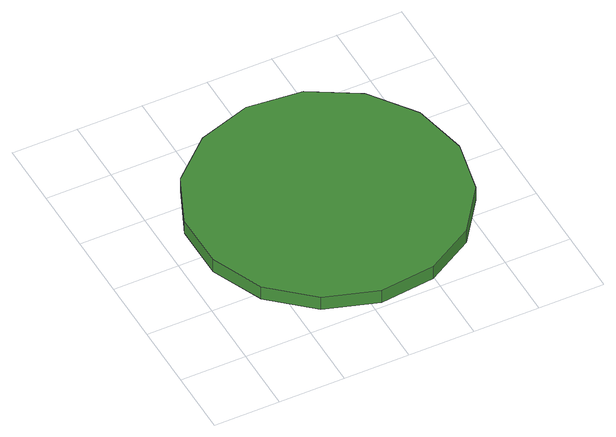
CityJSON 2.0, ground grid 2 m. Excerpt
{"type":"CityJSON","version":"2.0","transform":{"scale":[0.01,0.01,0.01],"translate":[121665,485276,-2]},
"CityObjects":{
"tree1":{"type":"SolitaryVegetationObject","attributes":{"function":"something"},"geometry":[{"type":"MultiSurface","lod":"1","boundaries":[[[0,1,2,3,4,5,6,7,8,9,10,11,12,13,14]],[[15,16,17,18,19,20,21,22,23,24,25,26,27,28,29]],[[0,29,28,1]],[[1,28,27,2]],[[2,27,26,3]],[[3,26,25,4]],[[4,25,24,5]],[[5,24,23,6]],[[6,23,22,7]],[[7,22,21,8]],[[8,21,20,9]],[[9,20,19,10]],[[10,19,18,11]],[[11,18,17,12]],[[12,17,16,13]],[[13,16,15,14]],[[14,15,29,0]]]}]}
},
"vertices":[
[876,420,146],[841,586,146],[742,722,146],[596,807,146],[428,824,146],[267,772,146],[141,659,146],[73,505,146],[73,336,146],[141,181,146],[267,68,146],[428,16,146],[596,34,146],[742,118,146],[841,255,146],[841,255,100],[742,118,100],[596,34,100],[428,16,100],[267,68,100],[141,181,100],[73,336,100],[73,505,100],[141,659,100],[267,772,100],[428,824,100],[596,807,100],[742,722,100],[841,586,100],[876,420,100]
]}
